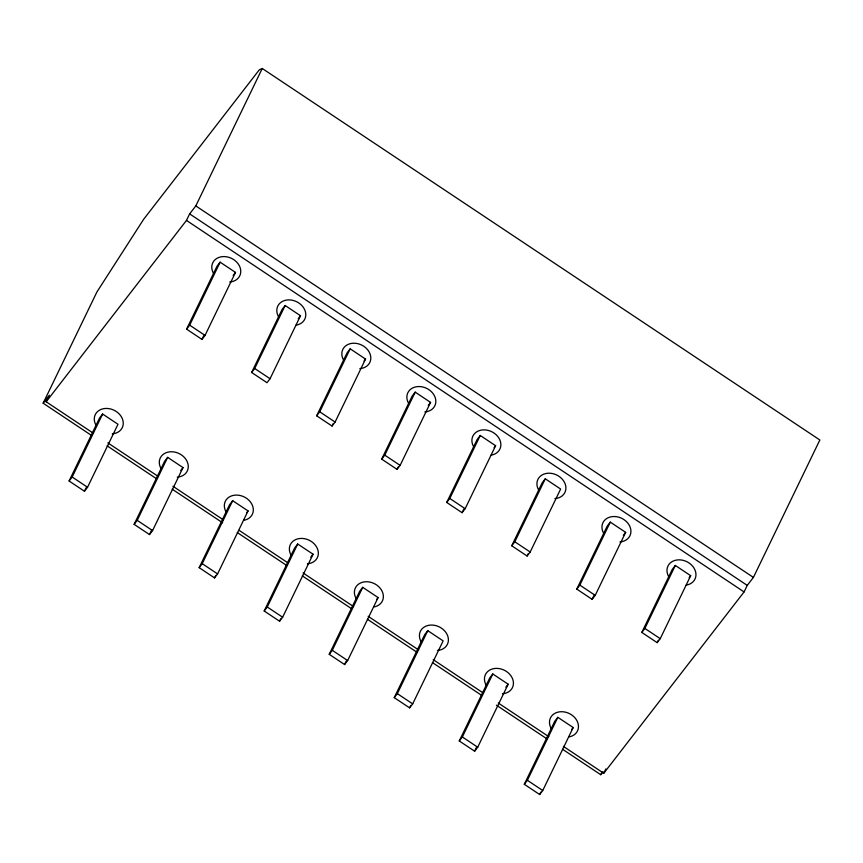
<?xml version="1.0" encoding="UTF-8"?>
<svg xmlns="http://www.w3.org/2000/svg" width="863" height="863" viewBox="0 0 863 863"><rect width="100%" height="100%" fill="white"/><g stroke="black" fill="none" stroke-linecap="round" stroke-linejoin="round"><path stroke-width="1.29" d="M91.392 435.351L43.15 403.204L96.926 291.953L143.592 219.375L259.234 69.903L262.244 68.479L819.85 439.99L753.41 577.412L747.25 585.384L744.079 591.932L603.766 773.28L563.377 746.376M93.28 433.172L46.16 401.78L49.32 395.232L43.15 403.204M46.16 401.78L186.473 220.421L189.633 213.884L195.804 205.912L262.244 68.479M69.094 481.004L99.547 418.026L102.632 414.035L117.994 424.272L87.541 487.261L84.455 491.241L69.094 481.004L72.179 477.023L102.632 414.035M84.455 491.241L86.214 487.606M186.591 329.148L217.044 266.16L220.13 262.179L235.491 272.406L205.038 335.394L201.953 339.386L186.591 329.148L189.677 325.168L220.13 262.179M201.953 339.386L203.711 335.75M134.121 524.337L164.574 461.349L167.659 457.358L183.021 467.595L152.568 530.583L149.482 534.564L134.121 524.337L137.206 520.346L167.659 457.358M149.482 534.564L151.834 529.72M251.629 372.471L282.072 309.483L285.157 305.502L300.518 315.739L270.065 378.728L266.991 382.708L251.629 372.471L254.704 368.49L285.157 305.502M199.159 567.66L229.601 504.672L232.686 500.691L248.048 510.918L217.595 573.906L214.52 577.897L199.159 567.66L202.233 563.668L232.686 500.691M214.52 577.897L215.685 575.47M316.656 415.804L347.099 352.816L350.184 348.825L365.545 359.062L335.103 422.05L332.018 426.031L316.656 415.804L319.742 411.813L350.184 348.825M332.018 426.031L333.183 423.614M264.186 610.982L294.628 547.994L297.713 544.014L313.075 554.24L282.633 617.228L279.547 621.22L264.186 610.982L267.271 607.002L297.713 544.014M279.547 621.22L280.712 618.793M381.683 459.127L412.136 396.139L415.211 392.147L430.572 402.385L400.13 465.373L397.045 469.353L381.683 459.127L384.769 455.135L415.211 392.147M397.045 469.353L398.21 466.937M329.213 654.305L359.666 591.317L362.74 587.336L378.102 597.574L347.66 660.562L344.574 664.542L329.213 654.305L332.298 650.324L362.74 587.336M344.574 664.542L346.333 660.907M446.71 502.449L477.163 439.461L480.249 435.481L495.61 445.707L465.157 508.695L462.072 512.687L446.71 502.449L449.796 498.469L480.249 435.481M462.072 512.687L463.83 509.051M394.24 697.638L424.693 634.65L427.778 630.659L443.14 640.896L412.687 703.884L409.601 707.865L394.24 697.638L397.325 693.647L427.778 630.659M409.601 707.865L410.777 705.449M511.737 545.772L542.191 482.784L545.276 478.803L560.637 489.041L530.184 552.018L527.099 556.009L511.737 545.772L514.823 541.791L545.276 478.803M527.099 556.009L528.275 553.582M459.267 740.961L489.72 677.973L492.805 673.981L508.167 684.219L477.714 747.207L474.628 751.198L459.267 740.961L462.352 736.97L492.805 673.981M474.628 751.198L476.387 747.563M576.764 589.095L607.218 526.117L610.303 522.126L625.664 532.363L595.211 595.351L592.126 599.332L576.764 589.095L579.85 585.114L610.303 522.126M592.126 599.332L594.467 594.488M524.294 784.284L554.747 721.295L557.832 717.315L573.194 727.541L542.741 790.53L539.655 794.521L524.294 784.284L527.379 780.303L557.832 717.315M539.655 794.521L540.831 792.094M641.802 632.428L672.245 569.44L675.33 565.448L690.691 575.686L660.238 638.674L657.164 642.655L641.802 632.428L644.877 628.437L675.33 565.448M657.164 642.655L658.329 640.238M562.611 749.3L600.756 774.715L601.932 772.288M603.766 773.28L605.869 768.922M233.172 275.394L235.491 272.406M180.712 470.583L183.021 467.595M298.21 318.727L300.518 315.739M246.505 512.913L248.048 510.918M364.003 361.058L365.545 359.062M310.766 557.239L313.075 554.24M428.264 405.373L430.572 402.385M376.559 599.558L378.102 597.574M494.068 447.703L495.61 445.707M505.847 687.207L508.167 684.219M623.345 535.351L625.664 532.363M571.651 729.537L573.194 727.541M689.149 577.681L690.691 575.686M600.756 774.715L603.075 771.727M195.804 205.912L753.41 577.412M189.633 213.884L747.25 585.384M186.473 220.421L744.079 591.932M189.677 325.168L205.038 335.394M254.704 368.49L270.065 378.728M319.742 411.813L335.103 422.05M384.769 455.135L400.13 465.373M449.796 498.469L465.157 508.695M514.823 541.791L530.184 552.018M579.85 585.114L595.211 595.351M644.877 628.437L660.238 638.674M107.864 442.892L158.35 476.527M172.934 486.247L223.42 519.882M239.127 530.346L287.379 562.493M303.086 572.956L353.571 606.592M368.156 616.311L418.641 649.947M433.226 659.666L482.59 692.558M498.296 703.021L548.792 736.657M107.098 445.815L156.462 478.706M172.179 489.17L222.665 522.805M237.249 532.525L286.613 565.416M302.32 575.88L351.683 608.771M367.39 619.235L416.764 652.126M432.471 662.59L481.834 695.481M496.419 705.19L546.905 738.836M72.179 477.023L87.541 487.261M137.206 520.346L152.568 530.583M202.233 563.668L217.595 573.906M267.271 607.002L282.633 617.228M332.298 650.324L347.66 660.562M397.325 693.647L412.687 703.884M462.352 736.97L477.714 747.207M527.379 780.303L542.741 790.53M96.084 425.383A14.995 12.125 25.8 0 1 102.891 408.825A14.995 12.125 25.8 0 1 122.481 419.062A14.995 12.125 25.8 0 1 112.266 433.83M213.582 273.517A14.995 12.125 25.8 0 1 220.389 256.969A14.995 12.125 25.8 0 1 239.979 267.196A14.995 12.125 25.8 0 1 229.763 281.974M161.111 468.706A14.995 12.125 25.8 0 1 167.918 452.147A14.995 12.125 25.8 0 1 187.508 462.385A14.995 12.125 25.8 0 1 177.293 477.153M278.609 316.85A14.995 12.125 25.8 0 1 285.027 300.389A14.995 12.125 25.8 0 1 304.715 309.795A14.995 12.125 25.8 0 1 295.998 325.157M226.138 512.029A14.995 12.125 25.8 0 1 232.568 495.578A14.995 12.125 25.8 0 1 252.244 504.984A14.995 12.125 25.8 0 1 243.528 520.346M343.636 360.173A14.995 12.125 25.8 0 1 350.443 343.614A14.995 12.125 25.8 0 1 370.033 353.852A14.995 12.125 25.8 0 1 359.817 368.62M291.165 555.351A14.995 12.125 25.8 0 1 297.972 538.803A14.995 12.125 25.8 0 1 317.562 549.03A14.995 12.125 25.8 0 1 307.347 563.809M408.674 403.496A14.995 12.125 25.8 0 1 415.47 386.937A14.995 12.125 25.8 0 1 435.06 397.174A14.995 12.125 25.8 0 1 424.844 411.942M356.203 598.685A14.995 12.125 25.8 0 1 362.622 582.223A14.995 12.125 25.8 0 1 382.298 591.64A14.995 12.125 25.8 0 1 373.582 607.002M473.701 446.818A14.995 12.125 25.8 0 1 480.119 430.367A14.995 12.125 25.8 0 1 499.796 439.774A14.995 12.125 25.8 0 1 491.079 455.135M421.23 642.007A14.995 12.125 25.8 0 1 428.026 625.448A14.995 12.125 25.8 0 1 447.627 635.686A14.995 12.125 25.8 0 1 437.401 650.454M538.728 490.141A14.995 12.125 25.8 0 1 545.535 473.593A14.995 12.125 25.8 0 1 565.125 483.83A14.995 12.125 25.8 0 1 554.898 498.598M486.257 685.33A14.995 12.125 25.8 0 1 493.064 668.771A14.995 12.125 25.8 0 1 512.654 679.008A14.995 12.125 25.8 0 1 502.439 693.776M603.755 533.474A14.995 12.125 25.8 0 1 610.562 516.915A14.995 12.125 25.8 0 1 630.152 527.153A14.995 12.125 25.8 0 1 619.936 541.921M551.284 728.652A14.995 12.125 25.8 0 1 557.703 712.202A14.995 12.125 25.8 0 1 577.39 721.608A14.995 12.125 25.8 0 1 568.674 736.97M668.782 576.797A14.995 12.125 25.8 0 1 675.2 560.335A14.995 12.125 25.8 0 1 694.888 569.753A14.995 12.125 25.8 0 1 686.171 585.114"/></g></svg>
